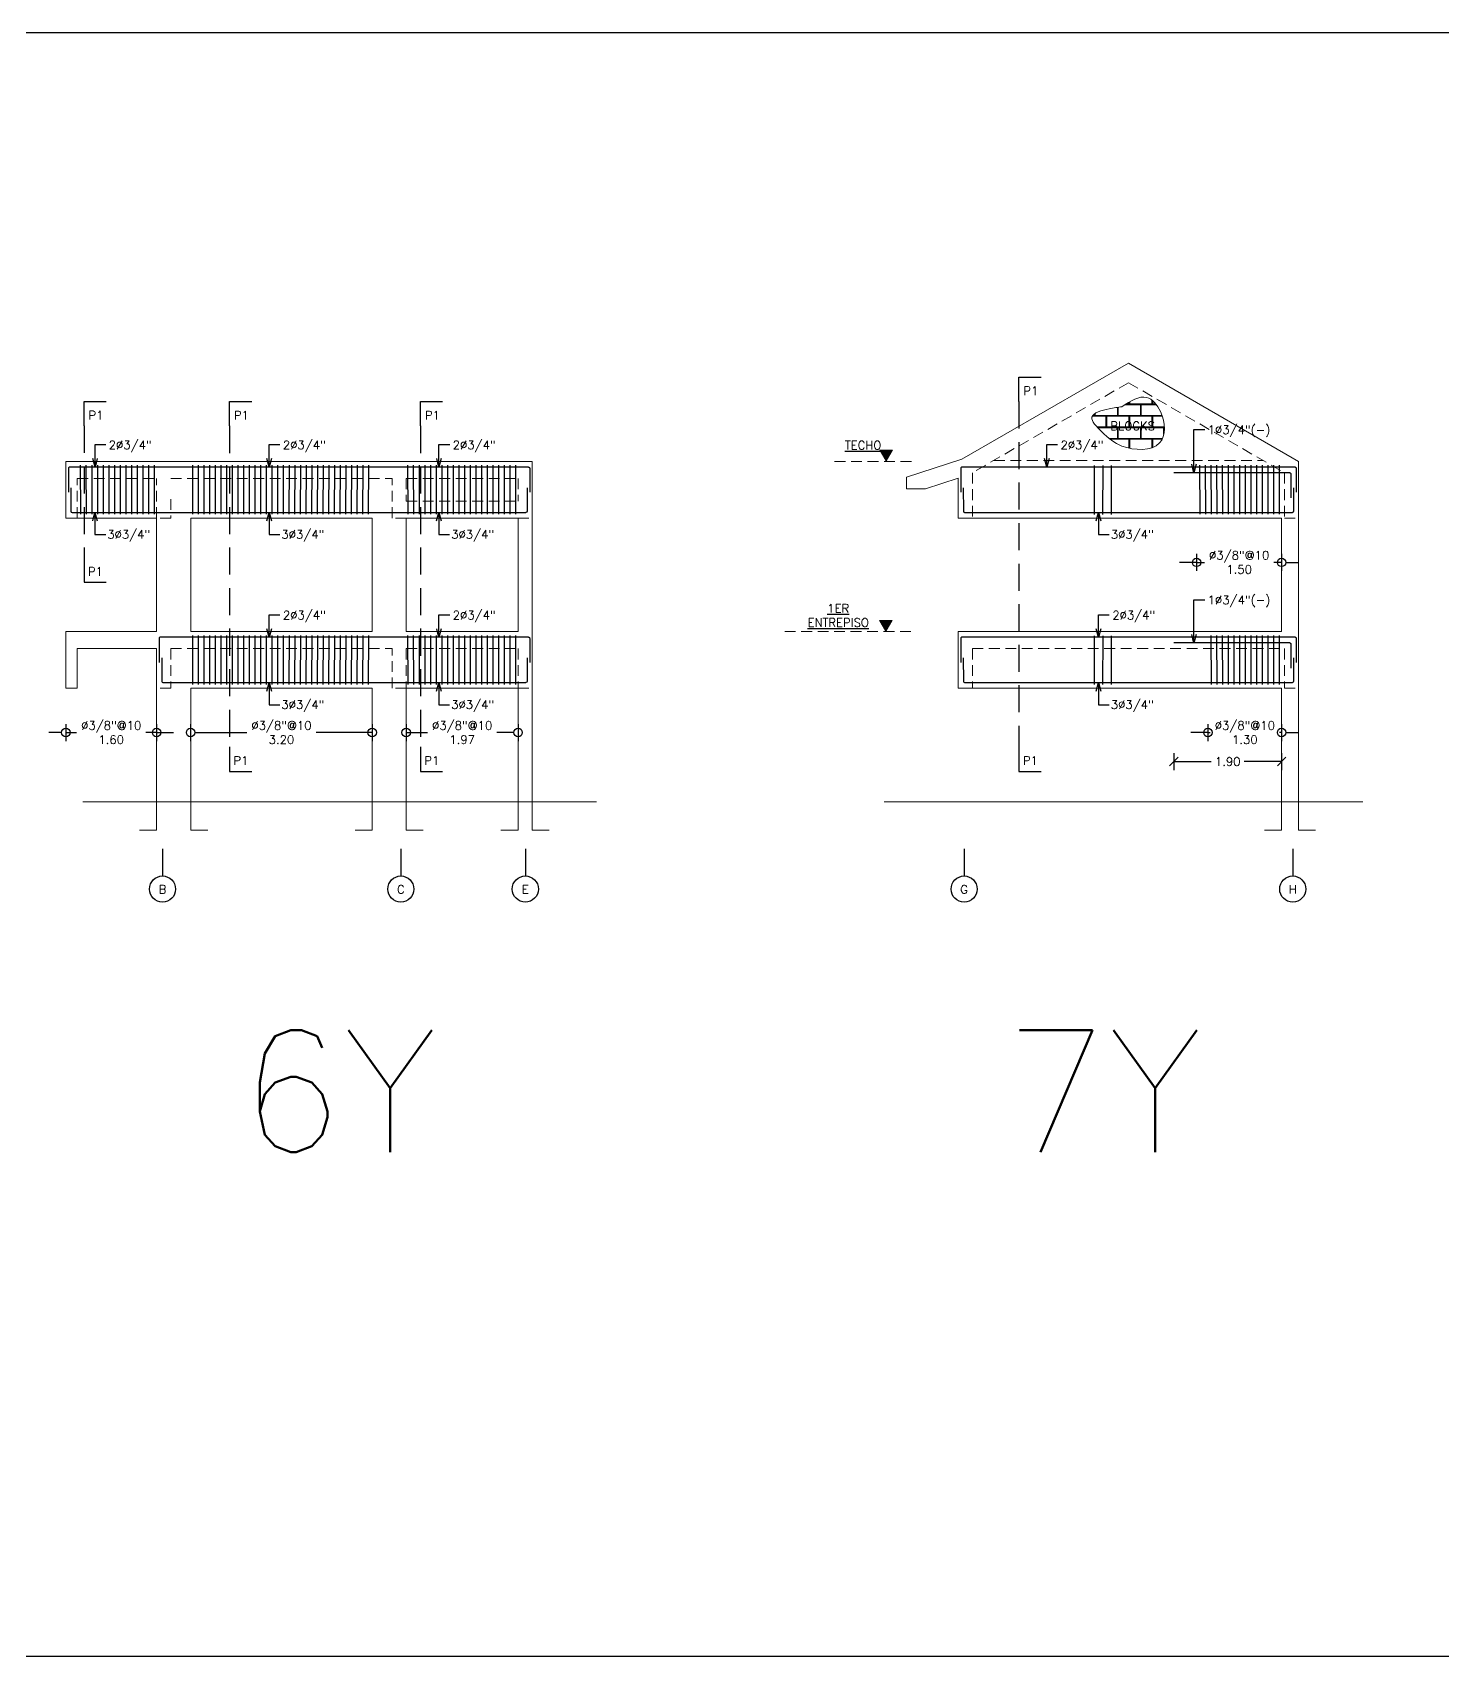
# Model space of a CAD drawing. Header units: metres. Extents: x -44 to 358, y -286 to 66.
# Drawn here: x 14.7 to 39.56, y -246.38 to -217.76 of the extents above; entities that cross this region are included whole.
import ezdxf

# ---------------------------------------------------------------- set-up
doc = ezdxf.new("R2010")
doc.units = ezdxf.units.M
doc.header["$LTSCALE"] = 0.3
doc.header["$PDMODE"] = 3
for name, pattern in [('CONTINUA', [0]), ('HIDDEN', [9.525, 6.35, -3.175]), ('HIDDEN2', [4.7625, 3.175, -1.5875])]:
    doc.linetypes.add(name, pattern=pattern)
for name, color, linetype in [('001-ACERO', 5, 'Continuous'), ('001-DIMLOSA', 4, 'Continuous'), ('001-DIMTEXTO', 4, 'Continuous'), ('001-EJES', 4, 'Continuous'), ('002-SECCION', 1, 'CONTINUA'), ('ACERO', 5, 'Continuous'), ('DIMPORTICO', 4, 'Continuous'), ('DIMTEXTO', 4, 'Continuous'), ('HATCH', 8, 'Continuous'), ('SECCION', 1, 'Continuous'), ('TEXTO1', 1, 'Continuous'), ('VIGA-LOSA', 1, 'Continuous')]:
    doc.layers.add(name, color=color, linetype=linetype)
doc.layers.add('Columnas', color=7, linetype='Continuous', lineweight=18)
doc.layers.add('Losa', color=8, linetype='HIDDEN', lineweight=18)
doc.styles.add('SIMPLEX', font='simplex_.ttf', dxfattribs={"height": 0.2})
doc.styles.add('SMPLEX', font='simplex.shx')
doc.dimstyles.new('BDIM-75', dxfattribs={"dimscale": 0.75, "dimtxt": 0.2, "dimasz": 0.2, "dimexe": 0.2, "dimexo": 0.2, "dimgap": 0.1, "dimtad": 0, "dimtih": 1, "dimtoh": 1, "dimzin": 0, "dimdsep": 46, "dimtxsty": 'SIMPLEX', "dimblk": 'OBLIQUE', "dimcen": 0.2, "dimdle": 0.2, "dimclrd": 4, "dimclre": 4, "dimclrt": 256, "dimadec": 0, "dimazin": 0, "dimtfac": 1, "dimtofl": 0, "dimtmove": 1, "dimatfit": 3, "dimldrblk": 'OPEN30', "dimfxl": 0.15, "dimtfill": 1, "dimtolj": 1, "dimtzin": 0, "dimlwd": -1, "dimlwe": -1, "dimarcsym": 0})
doc.dimstyles.new('DIM-75', dxfattribs={"dimscale": 0.75, "dimtxt": 0.2, "dimasz": 0.2, "dimexe": 0.2, "dimexo": 0.2, "dimgap": 0.1, "dimtad": 0, "dimtih": 1, "dimtoh": 1, "dimzin": 0, "dimdsep": 46, "dimtxsty": 'SMPLEX', "dimblk1": 'OBLIQUE', "dimblk2": 'OBLIQUE', "dimsah": 1, "dimcen": 0.2, "dimclrd": 4, "dimclre": 4, "dimclrt": 4, "dimadec": 0, "dimazin": 0, "dimtfac": 1, "dimtmove": 0, "dimatfit": 3, "dimldrblk": 'OBLIQUE', "dimfxl": 0.2, "dimfxlon": 1, "dimtfill": 1, "dimtolj": 1, "dimtzin": 0, "dimarcsym": 0})

# ---------------------------------------------------------------- blocks, each defined once
blk = doc.blocks.new('A$C2BC87D2B')
at = {"layer": '001-DIMTEXTO', "lineweight": 0}
h = blk.add_hatch(color=4, dxfattribs=at)
h.dxf.hatch_style = 1
h.paths.add_polyline_path([(0, 0), (0.112, 0.194), (-0.112, 0.194)])
at = {"layer": '001-DIMTEXTO', "color": 4, "lineweight": 0, "flags": 128}
blk.add_lwpolyline([(0, 0), (0.112, 0.194), (-0.112, 0.194)], close=True, dxfattribs=at)
blk = doc.blocks.new('*U1598')
at = {"layer": '001-ACERO'}
blk.add_line((-0.001, -0.435), (0.001, 0.428), dxfattribs=at)
blk = doc.blocks.new('*U1599')
at = {"layer": 'VIGA-LOSA', "color": 0, "linetype": 'ByBlock', "lineweight": -2, "transparency": 16777216}
for p in [(0, 0), (0.1, 0), (0.2, 0), (0.3, 0), (0.4, 0), (0.5, 0), (0.6, 0), (0.7, 0), (0.8, 0), (0.9, 0), (1, 0), (1.1, 0), (1.2, 0), (1.3, 0), (1.4, 0)]:
    blk.add_blockref('*U1598', p, dxfattribs=at)
blk = doc.blocks.new('*U1600')
at = {"layer": '001-ACERO'}
blk.add_line((-0.001, -0.435), (0.001, 0.428), dxfattribs=at)
blk = doc.blocks.new('*U1601')
at = {"layer": 'VIGA-LOSA', "color": 0, "linetype": 'ByBlock', "lineweight": -2, "transparency": 16777216}
for p in [(0, 0), (0.1, 0), (0.2, 0), (0.3, 0), (0.4, 0), (0.5, 0), (0.6, 0), (0.7, 0), (0.8, 0), (0.9, 0), (1, 0), (1.1, 0), (1.2, 0)]:
    blk.add_blockref('*U1600', p, dxfattribs=at)
blk = doc.blocks.new('_OBLIQUE')
at = {"color": 0, "linetype": 'ByBlock'}
blk.add_line((-0.5, -0.5), (0.5, 0.5), dxfattribs=at)
blk = doc.blocks.new('_Open30')
at = {"color": 0, "lineweight": -2}
for p, q in [((-1, 0.27), (0, 0)), ((0, 0), (-1, -0.27)), ((0, 0), (-1, 0))]:
    blk.add_line(p, q, dxfattribs=at)
blk = doc.blocks.new('*U1602')
at = {"layer": '001-ACERO'}
blk.add_line((-0.001, -0.685), (0.001, 0.175), dxfattribs=at)
blk = doc.blocks.new('*U1603')
at = {"layer": 'VIGA-LOSA', "color": 0, "linetype": 'ByBlock', "lineweight": -2, "transparency": 16777216}
for p in [(0, 0), (0.15, 0), (0.3, 0)]:
    blk.add_blockref('*U1602', p, dxfattribs=at)
blk = doc.blocks.new('*D1613')
at = {"layer": '001-DIMTEXTO', "color": 4, "lineweight": -2, "transparency": 16777216}
for p, q in [((34.82, -230.46), (34.82, -230.76)), ((34.82, -230.61), (35.481, -230.61)), ((36.72, -230.61), (36.059, -230.61)), ((36.72, -230.46), (36.72, -230.76))]:
    blk.add_line(p, q, dxfattribs=at)
at = {"layer": 'DEFPOINTS', "color": 0, "transparency": 16777216}
for p in [(34.82, -229.32), (36.72, -229.32), (36.72, -230.61)]:
    blk.add_point(p, dxfattribs=at)
at = {"layer": '001-DIMTEXTO', "color": 4, "lineweight": -2, "transparency": 16777216, "xscale": 0.15, "yscale": 0.15, "zscale": 0.15, "rotation": 180}
blk.add_blockref('_OBLIQUE', (34.82, -230.61), dxfattribs=at)
at = {"layer": '001-DIMTEXTO', "color": 4, "lineweight": -2, "transparency": 16777216, "xscale": 0.15, "yscale": 0.15, "zscale": 0.15}
blk.add_blockref('_OBLIQUE', (36.72, -230.61), dxfattribs=at)
at = {"layer": '001-DIMTEXTO', "color": 4, "transparency": 16777216, "insert": (35.77, -230.61), "char_height": 0.15, "attachment_point": 5, "style": 'SMPLEX', "bg_fill": 3, "box_fill_scale": 1.1, "bg_fill_color": 256, "bg_fill_true_color": 13158600, "bg_fill_transparency": 0}
blk.add_mtext('\\A1;1.90', dxfattribs=at)
blk = doc.blocks.new('_DotBlank')
at = {"color": 0, "linetype": 'ByBlock', "lineweight": -2}
blk.add_line((-0.5, 0), (-1, 0), dxfattribs=at)
blk.add_circle((0, 0), 0.5, dxfattribs=at)
blk = doc.blocks.new('_Origin')
at = {"color": 0, "linetype": 'ByBlock', "lineweight": -2}
blk.add_line((0, 0), (-1, 0), dxfattribs=at)
blk.add_circle((0, 0), 0.5, dxfattribs=at)
blk = doc.blocks.new('*D1614')
at = {"layer": '001-DIMTEXTO', "color": 4, "lineweight": -2, "transparency": 16777216}
for p, q in [((35.272, -230.1), (35.122, -230.1)), ((35.422, -229.95), (35.422, -230.25)), ((35.422, -230.1), (35.46, -230.1)), ((36.72, -230.1), (36.682, -230.1)), ((36.72, -229.95), (36.72, -230.25)), ((36.87, -230.1), (37.02, -230.1))]:
    blk.add_line(p, q, dxfattribs=at)
at = {"layer": 'DEFPOINTS', "color": 0, "transparency": 16777216}
for p in [(35.422, -229.32), (36.72, -229.32), (35.422, -230.1)]:
    blk.add_point(p, dxfattribs=at)
at = {"layer": '001-DIMTEXTO', "color": 4, "lineweight": -2, "transparency": 16777216, "xscale": 0.15, "yscale": 0.15, "zscale": 0.15}
blk.add_blockref('_Origin', (35.422, -230.1), dxfattribs=at)
at = {"layer": '001-DIMTEXTO', "color": 4, "lineweight": -2, "transparency": 16777216, "xscale": 0.15, "yscale": 0.15, "zscale": 0.15, "rotation": 180}
blk.add_blockref('_DotBlank', (36.72, -230.1), dxfattribs=at)
at = {"layer": '001-DIMTEXTO', "color": 4, "transparency": 16777216, "insert": (36.071, -230.1), "char_height": 0.15, "attachment_point": 5, "style": 'SMPLEX'}
blk.add_mtext('\\A1;∅3/8"@10\\P1.30', dxfattribs=at)
blk = doc.blocks.new('*U1615')
at = {"layer": '001-ACERO'}
blk.add_line((-0.001, -0.685), (0.001, 0.175), dxfattribs=at)
blk = doc.blocks.new('*U1616')
at = {"layer": 'VIGA-LOSA', "color": 0, "linetype": 'ByBlock', "lineweight": -2, "transparency": 16777216}
for p in [(0, 0), (0.15, 0), (0.3, 0)]:
    blk.add_blockref('*U1615', p, dxfattribs=at)
blk = doc.blocks.new('*U1654')
at = {"layer": '001-ACERO'}
blk.add_line((-0.001, -0.435), (0.001, 0.428), dxfattribs=at)
blk = doc.blocks.new('*U1655')
at = {"layer": 'VIGA-LOSA', "color": 0, "linetype": 'ByBlock', "lineweight": -2, "transparency": 16777216}
for p in [(0, 0), (0.1, 0), (0.2, 0), (0.3, 0), (0.4, 0), (0.5, 0), (0.6, 0), (0.7, 0), (0.8, 0), (0.9, 0), (1, 0), (1.1, 0), (1.2, 0), (1.3, 0), (1.4, 0), (1.5, 0), (1.6, 0), (1.7, 0), (1.8, 0), (1.9, 0), (2, 0), (2.1, 0), (2.2, 0), (2.3, 0), (2.4, 0), (2.5, 0), (2.6, 0), (2.7, 0), (2.8, 0), (2.9, 0), (3, 0), (3.1, 0)]:
    blk.add_blockref('*U1654', p, dxfattribs=at)
blk = doc.blocks.new('*D1662')
at = {"layer": '001-DIMTEXTO', "color": 4, "lineweight": -2, "transparency": 16777216}
for p, q in [((17.491, -229.95), (17.491, -230.25)), ((17.641, -230.1), (18.481, -230.1)), ((20.541, -230.1), (19.702, -230.1)), ((20.691, -229.95), (20.691, -230.25))]:
    blk.add_line(p, q, dxfattribs=at)
at = {"layer": 'DEFPOINTS', "color": 0, "transparency": 16777216}
for p in [(17.491, -229.32), (20.691, -229.32), (20.691, -230.1)]:
    blk.add_point(p, dxfattribs=at)
at = {"layer": '001-DIMTEXTO', "color": 4, "lineweight": -2, "transparency": 16777216, "xscale": 0.15, "yscale": 0.15, "zscale": 0.15, "rotation": 180}
blk.add_blockref('_DotBlank', (17.491, -230.1), dxfattribs=at)
at = {"layer": '001-DIMTEXTO', "color": 4, "lineweight": -2, "transparency": 16777216, "xscale": 0.15, "yscale": 0.15, "zscale": 0.15}
blk.add_blockref('_Origin', (20.691, -230.1), dxfattribs=at)
at = {"layer": '001-DIMTEXTO', "color": 4, "transparency": 16777216, "insert": (19.091, -230.1), "char_height": 0.15, "attachment_point": 5, "style": 'SMPLEX'}
blk.add_mtext('\\A1;∅3/8"@10\\P3.20', dxfattribs=at)
blk = doc.blocks.new('*U1656')
at = {"layer": '001-ACERO'}
blk.add_line((-0.001, -0.435), (0.001, 0.428), dxfattribs=at)
blk = doc.blocks.new('*U1657')
at = {"layer": 'VIGA-LOSA', "color": 0, "linetype": 'ByBlock', "lineweight": -2, "transparency": 16777216}
for p in [(0, 0), (0.1, 0), (0.2, 0), (0.3, 0), (0.4, 0), (0.5, 0), (0.6, 0), (0.7, 0), (0.8, 0), (0.9, 0), (1, 0), (1.1, 0), (1.2, 0), (1.3, 0), (1.4, 0), (1.5, 0), (1.6, 0), (1.7, 0), (1.8, 0), (1.9, 0)]:
    blk.add_blockref('*U1656', p, dxfattribs=at)
blk = doc.blocks.new('*D1663')
at = {"layer": '001-DIMTEXTO', "color": 4, "lineweight": -2, "transparency": 16777216}
for p, q in [((21.291, -229.95), (21.291, -230.25)), ((21.441, -230.1), (21.665, -230.1)), ((23.111, -230.1), (22.887, -230.1)), ((23.261, -229.95), (23.261, -230.25))]:
    blk.add_line(p, q, dxfattribs=at)
at = {"layer": 'DEFPOINTS', "color": 0, "transparency": 16777216}
for p in [(21.291, -229.32), (23.261, -229.32), (21.291, -230.1)]:
    blk.add_point(p, dxfattribs=at)
at = {"layer": '001-DIMTEXTO', "color": 4, "lineweight": -2, "transparency": 16777216, "xscale": 0.15, "yscale": 0.15, "zscale": 0.15, "rotation": 180}
blk.add_blockref('_Origin', (21.291, -230.1), dxfattribs=at)
at = {"layer": '001-DIMTEXTO', "color": 4, "lineweight": -2, "transparency": 16777216, "xscale": 0.15, "yscale": 0.15, "zscale": 0.15}
blk.add_blockref('_DotBlank', (23.261, -230.1), dxfattribs=at)
at = {"layer": '001-DIMTEXTO', "color": 4, "transparency": 16777216, "insert": (22.276, -230.1), "char_height": 0.15, "attachment_point": 5, "style": 'SMPLEX'}
blk.add_mtext('\\A1;∅3/8"@10\\P1.97', dxfattribs=at)
blk = doc.blocks.new('*U1658')
at = {"layer": '001-ACERO'}
blk.add_line((-0.001, -0.435), (0.001, 0.428), dxfattribs=at)
blk = doc.blocks.new('*U1659')
at = {"layer": 'VIGA-LOSA', "color": 0, "linetype": 'ByBlock', "lineweight": -2, "transparency": 16777216}
for p in [(0, 0), (0.1, 0), (0.2, 0), (0.3, 0), (0.4, 0), (0.5, 0), (0.6, 0), (0.7, 0), (0.8, 0), (0.9, 0), (1, 0), (1.1, 0), (1.2, 0), (1.3, 0), (1.4, 0), (1.5, 0), (1.6, 0), (1.7, 0), (1.8, 0), (1.9, 0), (2, 0), (2.1, 0), (2.2, 0), (2.3, 0), (2.4, 0), (2.5, 0), (2.6, 0), (2.7, 0), (2.8, 0), (2.9, 0), (3, 0), (3.1, 0)]:
    blk.add_blockref('*U1658', p, dxfattribs=at)
blk = doc.blocks.new('*U1660')
at = {"layer": '001-ACERO'}
blk.add_line((-0.001, -0.435), (0.001, 0.428), dxfattribs=at)
blk = doc.blocks.new('*U1661')
at = {"layer": 'VIGA-LOSA', "color": 0, "linetype": 'ByBlock', "lineweight": -2, "transparency": 16777216}
for p in [(0, 0), (0.1, 0), (0.2, 0), (0.3, 0), (0.4, 0), (0.5, 0), (0.6, 0), (0.7, 0), (0.8, 0), (0.9, 0), (1, 0), (1.1, 0), (1.2, 0), (1.3, 0), (1.4, 0), (1.5, 0), (1.6, 0), (1.7, 0), (1.8, 0), (1.9, 0)]:
    blk.add_blockref('*U1660', p, dxfattribs=at)
blk = doc.blocks.new('*D1682')
at = {"layer": '001-DIMTEXTO', "color": 4, "lineweight": -2, "transparency": 16777216}
for p, q in [((35.222, -226.95), (35.222, -227.25)), ((36.72, -226.95), (36.72, -227.25)), ((35.072, -227.1), (34.922, -227.1)), ((35.222, -227.1), (35.36, -227.1)), ((36.72, -227.1), (36.582, -227.1)), ((36.87, -227.1), (37.02, -227.1))]:
    blk.add_line(p, q, dxfattribs=at)
at = {"layer": 'DEFPOINTS', "color": 0, "transparency": 16777216}
for p in [(35.222, -226.32), (36.72, -226.32), (35.222, -227.1)]:
    blk.add_point(p, dxfattribs=at)
at = {"layer": '001-DIMTEXTO', "color": 4, "lineweight": -2, "transparency": 16777216, "xscale": 0.15, "yscale": 0.15, "zscale": 0.15}
blk.add_blockref('_Origin', (35.222, -227.1), dxfattribs=at)
at = {"layer": '001-DIMTEXTO', "color": 4, "lineweight": -2, "transparency": 16777216, "xscale": 0.15, "yscale": 0.15, "zscale": 0.15, "rotation": 180}
blk.add_blockref('_DotBlank', (36.72, -227.1), dxfattribs=at)
at = {"layer": '001-DIMTEXTO', "color": 4, "transparency": 16777216, "insert": (35.971, -227.1), "char_height": 0.15, "attachment_point": 5, "style": 'SMPLEX'}
blk.add_mtext('\\A1;∅3/8"@10\\P1.50', dxfattribs=at)
blk = doc.blocks.new('*D2313')
at = {"layer": '001-DIMTEXTO', "color": 4, "lineweight": -2, "transparency": 16777216}
for p, q in [((15.141, -230.1), (14.991, -230.1)), ((15.291, -229.95), (15.291, -230.25)), ((15.291, -230.1), (15.481, -230.1)), ((16.891, -230.1), (16.702, -230.1)), ((16.891, -229.95), (16.891, -230.25)), ((17.041, -230.1), (17.191, -230.1))]:
    blk.add_line(p, q, dxfattribs=at)
at = {"layer": 'DEFPOINTS', "color": 0, "transparency": 16777216}
for p in [(15.291, -229.32), (16.891, -229.32), (16.891, -230.1)]:
    blk.add_point(p, dxfattribs=at)
at = {"layer": '001-DIMTEXTO', "color": 4, "lineweight": -2, "transparency": 16777216, "xscale": 0.15, "yscale": 0.15, "zscale": 0.15}
blk.add_blockref('_DotBlank', (15.291, -230.1), dxfattribs=at)
at = {"layer": '001-DIMTEXTO', "color": 4, "lineweight": -2, "transparency": 16777216, "xscale": 0.15, "yscale": 0.15, "zscale": 0.15, "rotation": 180}
blk.add_blockref('_Origin', (16.891, -230.1), dxfattribs=at)
at = {"layer": '001-DIMTEXTO', "color": 4, "transparency": 16777216, "insert": (16.091, -230.1), "char_height": 0.15, "attachment_point": 5, "style": 'SMPLEX'}
blk.add_mtext('\\A1;∅3/8"@10\\P1.60', dxfattribs=at)
blk = doc.blocks.new('*U2314')
at = {"layer": '001-ACERO'}
blk.add_line((-0.001, -0.435), (0.001, 0.428), dxfattribs=at)
blk = doc.blocks.new('*U2315')
at = {"layer": 'VIGA-LOSA', "color": 0, "linetype": 'ByBlock', "lineweight": -2, "transparency": 16777216}
for p in [(0, 0), (0.1, 0), (0.2, 0), (0.3, 0), (0.4, 0), (0.5, 0), (0.6, 0), (0.7, 0), (0.8, 0), (0.9, 0), (1, 0), (1.1, 0), (1.2, 0), (1.3, 0)]:
    blk.add_blockref('*U2314', p, dxfattribs=at)
blk = doc.blocks.new('*U2345')
at = {"color": 8, "linetype": 'HIDDEN2', "ltscale": 0.5}
blk.add_line((0, 2.158), (0, -0.166), dxfattribs=at)
at = {"color": 6, "linetype": 'CONTINUA'}
for points in [[(0, 2.158), (0, 2.589), (0.391, 2.589)], [(0, -0.166), (0, -0.597), (0.391, -0.597)]]:
    blk.add_lwpolyline(points, dxfattribs=at)
at = {"color": 4, "style": 'SMPLEX'}
for tag, p in [('P##', (0.078, 2.272)), ('P#', (0.069, -0.482))]:
    blk.add_attdef(tag, p, '', height=0.15, dxfattribs=at)
blk = doc.blocks.new('*U2347')
at = {"color": 8, "linetype": 'HIDDEN2', "ltscale": 0.5}
blk.add_line((0, 2.425), (0, -3.232), dxfattribs=at)
at = {"color": 6, "linetype": 'CONTINUA'}
for points in [[(0, 2.425), (0, 2.856), (0.391, 2.856)], [(0, -3.232), (0, -3.663), (0.391, -3.663)]]:
    blk.add_lwpolyline(points, dxfattribs=at)
at = {"color": 4, "style": 'SMPLEX'}
for tag, p in [('P##', (0.078, 2.539)), ('P#', (0.069, -3.547))]:
    blk.add_attdef(tag, p, '', height=0.15, dxfattribs=at)
blk = doc.blocks.new('*U2346')
at = {"color": 8, "linetype": 'HIDDEN2', "ltscale": 0.5}
blk.add_line((0, 2.425), (0, -3.232), dxfattribs=at)
at = {"color": 6, "linetype": 'CONTINUA'}
for points in [[(0, 2.425), (0, 2.856), (0.391, 2.856)], [(0, -3.232), (0, -3.663), (0.391, -3.663)]]:
    blk.add_lwpolyline(points, dxfattribs=at)
at = {"color": 4, "style": 'SMPLEX'}
for tag, p in [('P##', (0.078, 2.539)), ('P#', (0.069, -3.547))]:
    blk.add_attdef(tag, p, '', height=0.15, dxfattribs=at)
blk = doc.blocks.new('*U2348')
at = {"color": 8, "linetype": 'HIDDEN2', "ltscale": 0.5}
blk.add_line((0, 2.856), (0, -3.232), dxfattribs=at)
at = {"color": 6, "linetype": 'CONTINUA'}
for points in [[(0, 2.856), (0, 3.288), (0.391, 3.288)], [(0, -3.232), (0, -3.663), (0.391, -3.663)]]:
    blk.add_lwpolyline(points, dxfattribs=at)
at = {"color": 4, "style": 'SMPLEX'}
for tag, p in [('P##', (0.078, 2.97)), ('P#', (0.069, -3.547))]:
    blk.add_attdef(tag, p, '', height=0.15, dxfattribs=at)

msp = doc.modelspace()

# ---------------------------------------------------------------- hatches: boundary and pattern name
at = {"layer": 'HATCH', "ltscale": 0.2}
h = msp.add_hatch(dxfattribs=at)
h.set_pattern_fill('AR-B816C', color=256, scale=0.001)
h.set_pattern_definition([(0, (-12.48977, 0.01678), (0.2032, 0.2032), [0.396875, -0.009525]), (0, (-12.69297, 0.0263), (0.2032, 0.2032), [0.396875, -0.009525]), (90, (-12.48977, 0.01678), (-0.2032, 0.2032), [-0.212725, 0.193675]), (90, (-12.4993, 0.01678), (-0.2032, 0.2032), [-0.212725, 0.193675])])
edge = h.paths.add_edge_path()
edge.add_spline(control_points=[(33.9065354, -224.3570852), (34.0572939, -224.2577255), (34.3224003, -224.0829943), (34.6711308, -224.4839644), (34.6915633, -225.1569319), (33.9097049, -225.1212045), (33.6036549, -224.8579329), (33.2509977, -224.5004741), (33.6619384, -224.3897016), (33.835606, -224.3665441), (33.9065354, -224.3570852)], knot_values=[0, 0, 0, 0, 0.463840288, 0.8156697346, 1.3681075465, 2.032457562, 2.4745195737, 2.780848179, 3.1157268215, 3.3469247372, 3.3469247372, 3.3469247372, 3.3469247372], degree=3, periodic=0)
h.paths.add_polyline_path([(33.6651722, -224.8071074), (34.5687436, -224.8071074), (34.5687436, -224.5821074), (33.6651722, -224.5821074)], flags=24)

# ---------------------------------------------------------------- linework, layer by layer
at = {"layer": '001-EJES', "color": 1, "ltscale": 0.02}
for p, q in [((16.9955202, -232.1491684), (16.9955202, -232.6273824)), ((21.1955202, -232.1491684), (21.1955202, -232.6273824)), ((23.390059, -232.1491684), (23.390059, -232.6273824)), ((31.124045, -232.1491684), (31.124045, -232.6273824)), ((36.915617, -232.1491684), (36.915617, -232.6273824))]:
    msp.add_line(p, q, dxfattribs=at)
at = {"layer": '001-EJES', "color": 1}
for centre in [(16.9955202, -232.8574122), (21.1955202, -232.8574122), (23.390059, -232.8574123), (31.124045, -232.8574122), (36.915617, -232.8574122)]:
    msp.add_circle(centre, 0.2300299, dxfattribs=at)
at = {"layer": '002-SECCION', "lineweight": 0}
for p, q in [((15.2913062, -225.3196434), (23.510845, -225.3196434)), ((15.2913062, -226.3196434), (15.2913062, -225.3196434)), ((23.510845, -231.8196434), (23.510845, -225.3196434)), ((37.019831, -231.8196434), (37.019831, -225.3196434)), ((31.019831, -226.3196434), (31.019831, -225.618302)), ((15.2913062, -226.3196434), (16.8913062, -226.3196434)), ((16.8913062, -228.3196434), (16.8913062, -226.3196434)), ((17.4913062, -228.3196434), (17.4913062, -226.3196434)), ((17.4913062, -226.3196434), (20.6913062, -226.3196434)), ((20.6913062, -228.3196434), (20.6913062, -226.3196434)), ((21.2913062, -228.3196434), (21.2913062, -226.3196434)), ((21.2913062, -226.3196434), (23.260845, -226.3196434)), ((23.260845, -228.3196434), (23.260845, -226.3196434)), ((31.019831, -226.3196434), (36.719831, -226.3196434)), ((36.719831, -228.3196434), (36.719831, -226.3196434)), ((15.2913062, -228.3196434), (16.8913062, -228.3196434)), ((15.2913062, -229.3196434), (15.2913062, -228.3196434)), ((17.4913062, -228.3196434), (20.6913062, -228.3196434)), ((21.2913062, -228.3196434), (23.260845, -228.3196434)), ((31.019831, -229.3196434), (31.019831, -228.3196434)), ((31.019831, -228.3196434), (36.719831, -228.3196434)), ((16.8913062, -228.6196434), (15.4913062, -228.6197265)), ((15.4913062, -228.6197265), (15.4913062, -229.3196434)), ((16.8913062, -231.8196434), (16.8913062, -228.6196434)), ((15.2913062, -229.3196434), (15.4913062, -229.3196434)), ((17.4913062, -231.8196434), (17.4913062, -229.3196434)), ((17.4913062, -229.3196434), (20.6913062, -229.3196434)), ((20.6913062, -231.8196434), (20.6913062, -229.3196434)), ((21.2913062, -231.8196434), (21.2913062, -229.3196434)), ((21.2913062, -229.3196434), (23.260845, -229.3196434)), ((23.260845, -231.8196434), (23.260845, -229.3196434)), ((31.019831, -229.3196434), (36.719831, -229.3196434)), ((36.719831, -231.8196434), (36.719831, -229.3196434)), ((16.5913062, -231.8196434), (16.8913062, -231.8196434)), ((17.4913062, -231.8196434), (17.7913062, -231.8196434)), ((20.3913062, -231.8196434), (20.6913062, -231.8196434)), ((21.2913062, -231.8196434), (21.5913062, -231.8196434)), ((22.960845, -231.8196434), (23.260845, -231.8196434)), ((23.510845, -231.8196434), (23.810845, -231.8196434)), ((36.419831, -231.8196434), (36.719831, -231.8196434)), ((37.019831, -231.8196434), (37.319831, -231.8196434))]:
    msp.add_line(p, q, dxfattribs=at)
for points in [[(30.1089086, -225.8055835), (30.1089086, -225.5988399), (31.086305, -225.2812646), (34.019831, -223.5875926), (37.019831, -225.3196434)], [(30.1089086, -225.8055835), (30.4434377, -225.8055835), (31.019831, -225.618302)]]:
    msp.add_lwpolyline(points, dxfattribs=at)
at = {"layer": 'ACERO'}
for points in [[(15.355268, -225.4196434, 0.4142135624), (15.335268, -225.4396434), (15.335268, -225.8623905)], [(23.4468833, -225.4196434, -0.4142135624), (23.4668833, -225.4396434), (23.4668833, -225.8623905)], [(31.0837927, -225.4196434, 0.4142135624), (31.0637927, -225.4396434), (31.0637927, -225.8623905)], [(36.9558692, -225.4196434, -0.4142135624), (36.9758692, -225.4396434), (36.9758692, -225.8623905)], [(15.3803716, -225.7835448), (15.3818677, -226.2001155, 0.4073149712), (15.4018622, -226.2196434)], [(23.4217796, -225.7835448), (23.4202835, -226.2001155, -0.4073149712), (23.4002891, -226.2196434)], [(31.1088964, -225.7835448), (31.1103925, -226.2001155, 0.4073149712), (31.1303869, -226.2196434)], [(36.9307656, -225.7835448), (36.9292695, -226.2001155, -0.4073149712), (36.909275, -226.2196434)], [(16.955268, -228.4196434, 0.4142135624), (16.935268, -228.4396434), (16.935268, -228.8623905)], [(23.4468833, -228.4196434, -0.4142135624), (23.4668833, -228.4396434), (23.4668833, -228.8623905)], [(31.0837927, -228.4196434, 0.4142135624), (31.0637927, -228.4396434), (31.0637927, -228.8623905)], [(36.9558692, -228.4196434, -0.4142135624), (36.9758692, -228.4396434), (36.9758692, -228.8623905)], [(16.9803716, -228.7835448), (16.9818677, -229.2001155, 0.4073149712), (17.0018622, -229.2196434)], [(23.4217796, -228.7835448), (23.4202835, -229.2001155, -0.4073149712), (23.4002891, -229.2196434)], [(31.1088964, -228.7835448), (31.1103925, -229.2001155, 0.4073149712), (31.1303869, -229.2196434)], [(36.9307656, -228.7835448), (36.9292695, -229.2001155, -0.4073149712), (36.909275, -229.2196434)]]:
    msp.add_lwpolyline(points, format="xyb", dxfattribs=at)
for points in [[(23.4468833, -225.4196434), (15.355268, -225.4196434)], [(36.9558692, -225.4196434), (31.0837927, -225.4196434)], [(15.4018622, -226.2196434), (23.4002891, -226.2196434)], [(31.1303869, -226.2196434), (36.909275, -226.2196434)], [(23.4468833, -228.4196434), (16.955268, -228.4196434)], [(36.9558692, -228.4196434), (31.0837927, -228.4196434)], [(17.0018622, -229.2196434), (23.4002891, -229.2196434)], [(31.1303869, -229.2196434), (36.909275, -229.2196434)]]:
    msp.add_lwpolyline(points, dxfattribs=at)
at = {"layer": 'ACERO', "color": 6}
for points in [[(36.864266, -225.5196434), (34.819831, -225.5196434)], [(36.864266, -228.5196434), (34.819831, -228.5196434)]]:
    msp.add_lwpolyline(points, dxfattribs=at)
for points in [[(36.864266, -225.5196434, -0.4142135624), (36.884266, -225.5396434), (36.884266, -225.9623905)], [(36.864266, -228.5196434, -0.4142135624), (36.884266, -228.5396434), (36.884266, -228.9623905)]]:
    msp.add_lwpolyline(points, format="xyb", dxfattribs=at)
at = {"layer": 'Columnas', "ltscale": 0.2}
msp.add_spline([(33.9065354, -224.3570852), (34.3403206, -224.1928129), (34.586893, -224.4437845), (34.5686282, -224.9959221), (33.9065354, -225.050679), (33.5458091, -224.7951446), (33.3768611, -224.5396101), (33.6782277, -224.3935904), (33.9065354, -224.3570852)], degree=3, dxfattribs=at)
at = {"layer": 'DIMTEXTO'}
msp.add_lwpolyline([(-5.0701956, -217.7611052), (196.66926, -217.7611052), (196.66926, -246.3838365), (-5.0701956, -246.3838365)], close=True, dxfattribs=at)
at = {"layer": 'Losa', "lineweight": 0, "ltscale": 0.1}
for p, q in [((34.019831, -223.9340027), (31.269831, -225.521716)), ((30.1935929, -225.3196434), (28.7842473, -225.3196434)), ((31.269831, -225.521716), (31.269831, -226.3196434)), ((31.6488949, -225.3028633), (36.3907671, -225.3028633)), ((15.4913062, -226.3196434), (15.4913062, -225.6196434)), ((15.4913062, -225.6196434), (16.8913062, -225.6196434)), ((17.1413062, -225.6196434), (21.0413062, -225.6196434)), ((21.2913062, -225.6196434), (23.260845, -225.6196434)), ((31.019831, -226.3196434), (31.019831, -225.6196434)), ((21.2913062, -226.0196434), (23.260845, -226.0196434)), ((21.2913062, -226.3196434), (23.260845, -226.3196434)), ((31.269831, -226.3196434), (31.019831, -226.3196434)), ((30.1857716, -228.3196434), (27.9339025, -228.3196434)), ((17.1413062, -228.6196434), (21.0413062, -228.6198749)), ((21.2913062, -228.6196434), (23.260845, -228.6196434)), ((31.269831, -228.6196434), (36.769831, -228.6196434))]:
    msp.add_line(p, q, dxfattribs=at)
for points in [[(34.019831, -223.9340027), (36.769831, -225.521716), (36.769831, -226.3196434), (37.019831, -226.3196434), (37.019831, -225.6196434)], [(17.1413062, -225.9848481), (17.1413062, -226.3196434), (16.8913062, -226.3196434), (16.8913062, -225.6196434)], [(21.2913062, -226.3196434), (21.0413062, -226.3196434), (21.0413062, -225.6196434)], [(21.2913062, -225.6196434), (21.2913062, -226.0196434)], [(23.260845, -225.6196434), (23.260845, -226.0240676)], [(23.260845, -226.3196434), (23.510845, -226.3196434), (23.510845, -225.6196434)], [(17.1413062, -228.6196434), (17.1413062, -229.3196434), (16.8913062, -229.3196434), (16.8913062, -228.6196434)], [(21.2913062, -228.6196434), (21.2913062, -229.3198749), (21.0413062, -229.3198749), (21.0413062, -228.6198749)], [(23.260845, -228.6196434), (23.260845, -229.3196434), (23.510845, -229.3196434), (23.510845, -228.6196434)], [(31.269831, -228.6196434), (31.269831, -229.3196434), (31.019831, -229.3196434), (31.019831, -228.6196434)], [(36.769831, -228.6196434), (36.769831, -229.3196434), (37.019831, -229.3196434), (37.019831, -228.6196434)]]:
    msp.add_lwpolyline(points, dxfattribs=at)
at = {"layer": 'SECCION', "color": 8, "lineweight": 0, "ltscale": 0.0003}
for p, q in [((15.5885443, -231.3196434), (24.6427396, -231.3196434)), ((29.7170691, -231.3196434), (38.1517256, -231.3196434))]:
    msp.add_line(p, q, dxfattribs=at)

# ---------------------------------------------------------------- block references
for name, p in [('*U2348', (32.0907646, -227.1216059)), ('*U2345', (15.6121133, -226.8541349)), ('*U2347', (18.1761532, -227.1216059)), ('*U2346', (21.5413622, -227.1216059))]:
    msp.add_blockref(name, p).add_auto_attribs({'P#': 'P1', 'P##': 'P1'})
at = {"layer": 'TEXTO1', "ltscale": 2}
for p in [(29.7493084, -225.319377), (29.741487, -228.319377)]:
    msp.add_blockref('A$C2BC87D2B', p, dxfattribs=at)
at = {"layer": 'VIGA-LOSA', "xscale": -1}
for name, p in [('*U2315', (16.853206, -225.8166023)), ('*U1661', (23.2227448, -225.8166023)), ('*U1599', (36.6817308, -225.8166023)), ('*U1657', (23.2227448, -228.8166023)), ('*U1601', (36.6817308, -228.8166023))]:
    msp.add_blockref(name, p, dxfattribs=at)
at = {"layer": 'VIGA-LOSA'}
for name, p in [('*U1659', (17.5294064, -225.8166023)), ('*U1616', (33.4218517, -225.5685711)), ('*U1655', (17.5294064, -228.8166023)), ('*U1603', (33.4218517, -228.5685711))]:
    msp.add_blockref(name, p, dxfattribs=at)

# ---------------------------------------------------------------- texts
at = {"layer": 'DIMPORTICO', "color": 4, "style": 'SMPLEX'}
for s, p in [('BLOCKS', (33.7026722, -224.7696074)), ('1∅3/4"(-)', (35.4169314, -224.8386844)), ('2∅3/4"', (16.0473904, -225.1057089)), ('2∅3/4"', (19.1165069, -225.1057089)), ('2∅3/4"', (22.1098453, -225.1057089)), ('2∅3/4"', (32.8232997, -225.1057089)), ('3∅3/4"', (16.0213183, -226.6822199)), ('3∅3/4"', (19.0904348, -226.6822199)), ('3∅3/4"', (22.0837732, -226.6822199)), ('3∅3/4"', (33.7096968, -226.6822199)), ('1∅3/4"(-)', (35.4169314, -227.8386844)), ('2∅3/4"', (19.1165069, -228.1057089)), ('2∅3/4"', (22.1098453, -228.1057089)), ('2∅3/4"', (33.7357689, -228.1057089)), ('3∅3/4"', (19.0904348, -229.6822199)), ('3∅3/4"', (22.0837732, -229.6822199)), ('3∅3/4"', (33.7096968, -229.6822199))]:
    msp.add_text(s, height=0.15, rotation=360, dxfattribs=at).set_placement(p)
at = {"layer": 'DIMTEXTO', "color": 4, "char_height": 2.14629826, "attachment_point": 5, "style": 'SMPLEX'}
for s, insert in [('6Y', (20.0873379, -236.4207859)), ('7Y', (33.571467, -236.4207859))]:
    msp.add_mtext(s, dxfattribs=dict(at, insert=insert))

# ---------------------------------------------------------------- dimensions: what is measured, and where the dimension line sits
at = {"layer": '001-DIMTEXTO'}
for base, p1, p2, picture, middle in [((35.2224533, -227.0997022), (36.719831, -226.3196434), (35.2224533, -226.3196434), '*D1682', (35.9711421, -227.0997022)), ((21.2913062, -230.0997022), (23.260845, -229.3196434), (21.2913062, -229.3196434), '*D1663', (22.2760756, -230.0997022))]:
    dim = msp.add_linear_dim(base=base, p1=p1, p2=p2, angle=180, text='∅3/8"@10\\P<>', dimstyle='DIM-75', override={"dimblk1": 'DotBlank', "dimblk2": 'Origin', "dimtfill": 0}, dxfattribs=at)
    dim.commit()
    dim.dimension.update_dxf_attribs({"geometry": picture, "text_midpoint": middle})
for base, p1, p2, picture, middle in [((16.8913062, -230.0997022), (15.2913062, -229.3196434), (16.8913062, -229.3196434), '*D2313', (16.0913062, -230.0997022)), ((20.6913062, -230.0997022), (17.4913062, -229.3196434), (20.6913062, -229.3196434), '*D1662', (19.0913062, -230.0997022))]:
    dim = msp.add_linear_dim(base=base, p1=p1, p2=p2, text='∅3/8"@10\\P<>', dimstyle='DIM-75', override={"dimblk1": 'DotBlank', "dimblk2": 'Origin', "dimtfill": 0}, dxfattribs=at)
    dim.commit()
    dim.dimension.update_dxf_attribs({"geometry": picture, "text_midpoint": middle})

# ---------------------------------------------------------------- leaders
at = {"layer": '001-DIMLOSA', "lineweight": 0}
for points in [[(35.1749601, -225.5220094), (35.1749601, -224.7583839), (35.3639708, -224.7583839)], [(15.8054192, -225.4220094), (15.8054192, -225.0254084), (15.9944298, -225.0254084)], [(18.8745357, -225.4220094), (18.8745357, -225.0254084), (19.0635463, -225.0254084)], [(21.8678741, -225.4220094), (21.8678741, -225.0254084), (22.0568847, -225.0254084)], [(32.5813285, -225.4220094), (32.5813285, -225.0254084), (32.7703391, -225.0254084)], [(15.8044854, -226.2193843), (15.8044854, -226.6102573), (15.993496, -226.6102573)], [(18.8736019, -226.2193843), (18.8736019, -226.6102573), (19.0626125, -226.6102573)], [(21.8669403, -226.2193843), (21.8669403, -226.6102573), (22.0559509, -226.6102573)], [(33.4928639, -226.2193843), (33.4928639, -226.6102573), (33.6818745, -226.6102573)], [(35.1749601, -228.5220094), (35.1749601, -227.7583839), (35.3639708, -227.7583839)], [(18.8745357, -228.4220094), (18.8745357, -228.0254084), (19.0635463, -228.0254084)], [(21.8678741, -228.4220094), (21.8678741, -228.0254084), (22.0568847, -228.0254084)], [(33.4937977, -228.4220094), (33.4937977, -228.0254084), (33.6828083, -228.0254084)], [(18.8736019, -229.2193843), (18.8736019, -229.6102573), (19.0626125, -229.6102573)], [(21.8669403, -229.2193843), (21.8669403, -229.6102573), (22.0559509, -229.6102573)], [(33.4928639, -229.2193843), (33.4928639, -229.6102573), (33.6818745, -229.6102573)]]:
    msp.add_leader(points, dimstyle='BDIM-75', override={"dimgap": 0.1, "dimtad": 0}, dxfattribs=at)

# ---------------------------------------------------------------- next in the draw order: texts
at = {"layer": '001-EJES', "color": 4, "ltscale": 0.02, "char_height": 0.15, "width": 0.15, "attachment_point": 5, "style": 'SMPLEX', "bg_fill": 3, "box_fill_scale": 1.25, "bg_fill_color": 256, "bg_fill_true_color": 13158600, "bg_fill_transparency": 0}
for s, insert in [('B', (16.9941977, -232.863387)), ('C', (21.1941977, -232.863387)), ('E', (23.3887365, -232.863387)), ('G', (31.1227224, -232.863387)), ('H', (36.9169395, -232.863387))]:
    msp.add_mtext(s, dxfattribs=dict(at, insert=insert))
at = {"layer": 'TEXTO1', "color": 4, "char_height": 0.15, "width": 0.009586963, "attachment_point": 5, "style": 'SMPLEX', "bg_fill": 2}
for s, insert in [('\\A1;{\\LTECHO }', (29.3440621, -225.0357783)), ('\\A1;{\\L1ER ENTREPISO}', (28.9054047, -228.0357783))]:
    msp.add_mtext(s, dxfattribs=dict(at, insert=insert))

# ---------------------------------------------------------------- next in the draw order: dimensions: what is measured, and where the dimension line sits
at = {"layer": '001-DIMTEXTO'}
dim = msp.add_linear_dim(base=(36.719831, -230.6098424), p1=(34.819831, -229.3196434), p2=(36.719831, -229.3196434), dimstyle='DIM-75', dxfattribs=at)
dim.commit()
dim.dimension.update_dxf_attribs({"geometry": '*D1613', "text_midpoint": (35.769831, -230.6098424)})

# ---------------------------------------------------------------- next in the draw order: dimensions: what is measured, and where the dimension line sits
dim = msp.add_linear_dim(base=(35.4224533, -230.0997022), p1=(36.719831, -229.3196434), p2=(35.4224533, -229.3196434), angle=180, text='∅3/8"@10\\P<>', dimstyle='DIM-75', override={"dimblk1": 'DotBlank', "dimblk2": 'Origin', "dimtfill": 0}, dxfattribs=at)
dim.commit()
dim.dimension.update_dxf_attribs({"geometry": '*D1614', "text_midpoint": (36.0711421, -230.0997022), "dimtype": 160})

doc.saveas('drawing.dxf')
